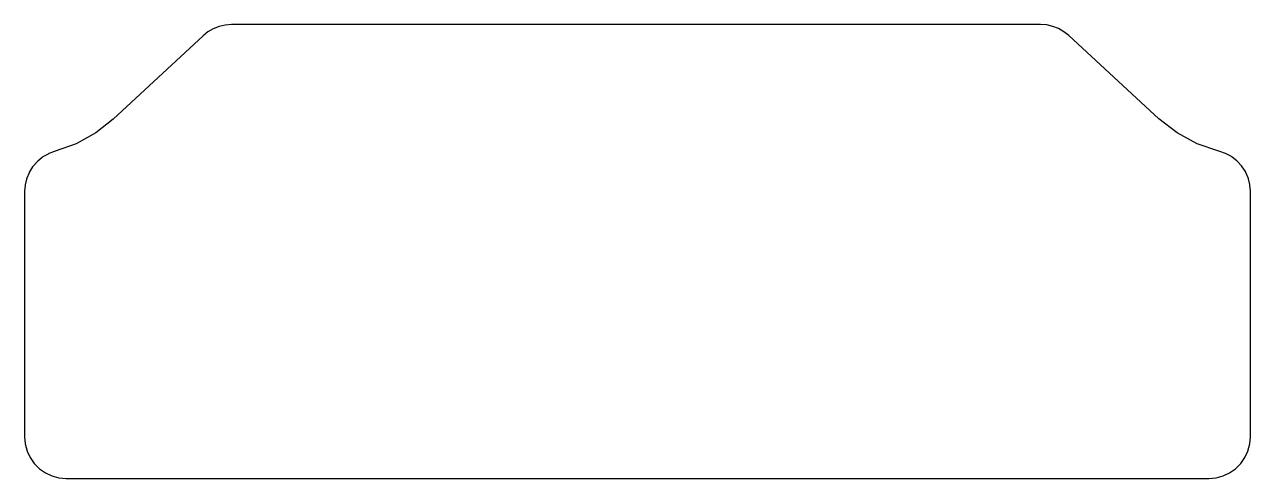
# Model space of a CAD drawing. Extents: x -7.5 to 7.5, y -2 to 3.5.
import ezdxf

# ---------------------------------------------------------------- set-up
doc = ezdxf.new("R2010")
doc.units = 0
doc.layers.get('0').update_dxf_attribs({"linetype": 'CONTINUOUS'})

msp = doc.modelspace()

# ---------------------------------------------------------------- linework, layer by layer
msp.add_lwpolyline([(-4.99484, 3.5093), (-5.06918, 3.49232), (-5.14017, 3.46445), (-5.2062, 3.4263), (-5.26581, 3.37873), (-6.36497, 2.35811), (-6.57889, 2.18941), (-6.81711, 2.05723), (-7.07346, 1.965), (-7.08446, 1.96105), (-7.15151, 1.93684), (-7.16173, 1.93118), (-7.22396, 1.8964), (-7.23315, 1.88918), (-7.2889, 1.84475), (-7.29681, 1.83615), (-7.3446, 1.78325), (-7.35103, 1.7735), (-7.38959, 1.71353), (-7.39438, 1.70287), (-7.42267, 1.63744), (-7.4257, 1.62615), (-7.44299, 1.557), (-7.44366, 1.55256), (-7.44406, 1.54818), (-7.44987, 1.47711), (-7.45, 1.47277), (-7.45, -1.525), (-7.44225, -1.61356), (-7.41924, -1.69943), (-7.38167, -1.78), (-7.33068, -1.85282), (-7.26782, -1.91568), (-7.195, -1.96667), (-7.11443, -2.00424), (-7.02856, -2.02725), (-6.94, -2.035), (7.04, -2.035), (7.12856, -2.02725), (7.21443, -2.00424), (7.295, -1.96667), (7.36782, -1.91568), (7.43068, -1.85282), (7.48167, -1.78), (7.51924, -1.69943), (7.54225, -1.61356), (7.55, -1.525), (7.55, 1.47277), (7.54987, 1.47711), (7.54389, 1.54919), (7.54349, 1.55357), (7.54282, 1.55801), (7.52504, 1.6281), (7.52195, 1.63957), (7.49286, 1.70577), (7.48794, 1.71658), (7.44834, 1.77708), (7.44173, 1.78696), (7.39269, 1.8401), (7.38456, 1.84877), (7.32744, 1.8931), (7.31801, 1.90033), (7.25436, 1.93464), (7.24388, 1.94024), (7.17545, 1.96359), (7.1642, 1.96742), (6.89854, 2.05813), (6.65153, 2.19153), (6.42999, 2.36393), (5.32673, 3.38012), (5.26727, 3.42722), (5.20148, 3.46498), (5.13082, 3.49256), (5.05685, 3.50936), (4.98121, 3.515), (-4.91879, 3.515)], close=True)

doc.saveas('drawing.dxf')
